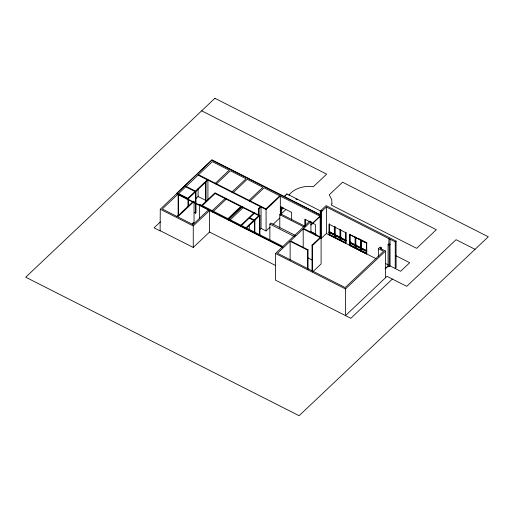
<?xml version="1.0" encoding="UTF-8"?>
<svg xmlns="http://www.w3.org/2000/svg" width="514" height="514" viewBox="0 0 514 514"><rect width="100%" height="100%" fill="white"/><g stroke="black" fill="none" stroke-linecap="round" stroke-linejoin="round"><path stroke-width="0.77" d="M249.284 230.054L249.296 224.515M254.424 232.669L254.456 220.802L254.88 220.403L249.733 217.788M254.848 232.27L254.88 220.403M282.751 247.613L176.559 193.823L176.559 193.437L212.031 159.886L320.363 214.762M160.432 221.83L154.065 227.843L160.098 230.902L160.272 209.224L212.031 159.886M186.968 199.091L207.354 179.816L198.096 175.126M187.539 199.387L207.926 180.106L260.469 206.718L258.568 208.517L258.568 214.852M177.002 216.465L178.133 215.392L178.133 194.8M195.821 198.667L198.52 196.11M214.948 183.665L229.199 170.192L212.346 161.653L162.27 209.012L177.176 216.561L193.463 201.16L194.041 201.449L177.754 216.857L192.949 224.554L208.812 209.551L199.593 204.88L200.017 204.482L201.745 205.356L214.961 192.853L259.904 215.623L259.904 235.425M216.105 184.25L230.349 170.776L246.052 178.731L231.801 192.197M215.539 193.148L202.323 205.645L227.959 218.636L240.758 206.532M194.151 212.481L195.551 213.194L195.975 212.796L195.975 191.407L186.145 186.428M192.3 223.648L193.463 222.549M192.294 224.489L194.041 222.838L194.041 201.449M193.258 247.452L193.258 225.935L209.545 210.528L209.545 232.045L193.258 247.452L160.272 230.741M211.415 211.479L225.479 198.179M212.571 212.064L226.629 198.764M232.958 192.782L247.202 179.309L262.905 187.263L248.654 200.736M241.336 206.827L228.537 218.925L240.925 225.203M228.267 220.018L242.332 206.718M229.424 220.602L243.482 207.303M249.81 201.321L264.055 187.848L279.757 195.802L265.513 209.275M240.083 225.999L254.141 212.706M240.661 226.295L254.719 212.995M259.146 215.938L259.146 208.806L261.048 207.013L266.085 209.564L266.085 230.953L261.048 228.402L261.048 207.013M245.127 228.557L259.184 215.257M245.698 228.846L259.763 215.546M266.085 209.564L280.329 196.097L320.235 216.304L310.957 225.081M259.48 235.033L259.48 216.021L259.904 215.623M284.133 196.509L286.883 193.906L320.473 210.92M284.679 196.502L285.778 195.461M281.216 208.408L282.347 207.341M259.621 229.745L261.048 228.402M281.235 210.059L283.497 207.926M269.863 239.935L269.863 224.091L270.942 223.07L295.569 235.547M279.796 228.158L279.796 214.691L280.644 213.895L305.265 226.372M281.434 213.747L285.835 209.583M266.085 230.953L270.075 227.182M272.921 224.489L279.764 218.02M392.349 279.044L350.824 318.314L275.478 280.143L275.478 253.473L309.794 221.026L310.944 221.605L310.944 232.534M320.235 216.304L320.235 211.151L326.082 205.619L396.088 241.085L396.088 267.749L395.247 268.552L395.247 241.882L396.088 241.085M307.61 268.886L307.61 250.157L290.127 241.297L277.476 253.261L345.177 287.557L383.547 251.269L378.362 248.641L380.052 247.048L381.202 247.626L381.202 249.2M312.043 270.884L312.043 245.127L320.106 237.5L303.196 228.936L290.545 240.899L308.034 249.753L308.034 269.272M310.944 221.605L303.62 228.537L321.102 237.391L321.102 263.933L313.18 271.424M320.807 237.988L321.385 238.278L321.385 211.736L326.39 207.001L395.247 241.882M310.957 224.695L320.235 215.919M320.177 236.999L320.177 217.197L320.807 216.6L320.807 211.447M320.749 238.085L320.749 217.486L321.385 216.889L320.807 216.6M307.61 250.157L308.034 249.753M312.615 271.957L312.615 245.416L321.102 237.391M321.385 238.278L326.39 233.542L326.39 207.001M329.827 231.351L328.986 232.148L334.357 234.872L334.781 234.474L334.781 226.488L334.357 226.886L334.357 234.872M329.827 231.608L328.986 232.405L334.357 235.129L334.357 237.449L334.781 237.05L334.781 234.731L329.403 232.007L329.403 234.326L334.781 237.05M328.986 234.725L328.986 224.162L345.691 232.624L345.691 243.193L328.986 234.725L329.827 233.928M334.357 235.129L334.781 234.731M340.024 237.744L340.024 229.752L340.448 229.353L340.448 237.346L340.024 237.744L334.646 235.02L335.494 234.223M335.494 236.8L334.646 237.596L334.646 235.277L335.07 234.879L339.773 237.262M340.024 238.001L340.448 237.603L340.448 239.922L340.024 240.321L340.024 238.001L334.646 235.277M346.108 232.225L346.108 240.211L345.691 240.61L340.313 237.886L341.155 237.089M341.155 239.665L340.313 240.462L340.313 238.143L340.731 237.744L342.748 238.766M355.521 236.993L355.103 237.391L355.103 245.377L349.726 242.659L350.567 241.863M354.853 244.902L350.15 242.518L349.726 242.916L355.103 245.641L355.103 247.96L355.521 247.555L355.521 246.013M349.726 245.236L349.726 234.667L366.437 243.135L366.437 253.698L349.726 245.236L350.567 244.439M355.103 245.377L355.521 244.979L355.521 237.796M361.188 239.865L360.764 240.263L360.764 248.249L355.392 245.525L355.392 237.539L355.81 237.14L355.81 245.127L361.188 247.851L360.764 248.249M355.103 245.641L355.521 245.242M355.392 245.525L356.234 244.728M356.234 247.305L355.392 248.101L355.392 245.782L355.81 245.384L361.188 248.108L360.764 248.506L360.764 250.826L361.188 250.427L361.188 248.879M361.053 248.397L361.477 247.999L361.477 240.006L361.053 240.411L361.053 248.397L366.431 251.121L366.855 250.723L361.477 247.999M361.477 248.256L361.477 250.575L361.053 250.973L361.053 248.654L361.477 248.256L366.18 250.639M366.855 250.98L366.431 251.378L361.053 248.654M381.202 247.626L380.36 248.429L385.545 251.05L385.545 277.721M385.204 268.841L388.064 266.136L388.064 244.619L388.905 243.822L388.905 238.669M388.064 266.136L389.214 266.721L389.214 245.204L390.062 244.407L388.905 243.822M475.058 249.316L456.059 239.691L406.741 286.33L387.01 276.339L345.485 315.609L345.485 288.939L385.545 251.05M385.204 268.713L388.064 266.008M389.214 266.721L390.062 265.924L390.062 239.254M201.655 110.812L326.673 174.143L313.334 186.755L311.767 186.492A22.719 15.728 0 0 0 288.926 195.185M321.077 210.354L322.227 210.939M388.064 244.619L389.214 245.204M320.235 211.151L321.385 211.736M295.833 198.957L297.253 199.676M212.031 160.272L320.363 215.148M320.177 217.197L320.749 217.486M396.153 255.863L409.69 262.718L400.637 271.283L390.062 265.924M357.828 238.162L360.513 239.524M362.145 240.346L366.855 242.73M334.781 234.474L329.403 231.75L329.403 223.763M340.448 237.346L335.07 234.622L335.07 226.629L334.646 227.034L334.646 235.02M346.108 240.211L340.731 237.487L340.731 229.501L340.313 229.899L340.313 237.886M355.521 244.979L350.15 242.261L350.15 234.268M340.313 238.143L345.691 240.867M355.392 245.782L360.764 248.506M340.448 239.922L335.07 237.198L335.07 234.879M355.521 247.555L350.15 244.837L350.15 242.518M361.188 250.427L355.81 247.703L355.81 245.384M361.477 250.575L366.855 253.299M326.39 233.542L376.023 258.683M385.327 263.399L388.192 264.845M279.796 214.691L303.723 226.815M310.565 231.473L316.2 234.326M198.52 174.728L265.931 208.877M311.78 232.315L315.358 234.127M258.568 208.517L259.146 208.806M215.115 193.547L253.723 213.104M254.295 213.394L259.48 216.021M312.043 245.127L312.615 245.416M269.863 224.091L294.49 236.568M185.721 186.826L195.551 191.806L195.551 213.194M205.928 200.479L198.096 196.515L198.096 188.593M307.423 257.617L312.358 260.116M178.557 193.605L188.387 198.59L188.387 206.506M241.503 225.492L282.88 246.457M178.133 194.003L187.963 198.989L187.963 206.904M176.559 193.437L282.751 247.228M275.478 253.473L345.485 288.939M209.545 232.045L275.652 265.532M160.272 209.224L193.258 225.935M249.309 218.187L254.456 220.802M378.362 248.641L378.362 256.447M361.188 240.661L361.188 247.851M346.108 240.468L346.115 242.794L340.731 240.064L340.731 238.522M315.352 235.123L315.352 224.573L304.802 219.227L304.802 226.764M305.644 219.182L305.644 225.216M303.196 228.936L303.196 247.671M291.637 220.12L291.637 212.385L280.689 206.84L280.689 214.569M290.127 241.297L290.127 260.033M286.883 193.906L286.883 194.421M281.537 206.814L281.537 214.55M280.329 196.097L280.329 215.103M207.926 180.106L207.926 199.907M206.03 201.7L206.03 181.898L205.452 181.609L205.452 202.201M199.593 204.88L199.593 218.347M178.557 194.401L178.557 214.993M331.903 203.827L331.434 205.163L416.636 248.32L436.328 229.694L342.6 182.213L329.262 194.825L331.768 199.721L331.903 203.827M214.897 98.29L25.7 277.213L299.103 415.71L488.3 236.787L214.897 98.29M366.726 243.019L349.436 234.268L349.436 245.345L366.726 254.102L366.726 243.019"/></g></svg>
